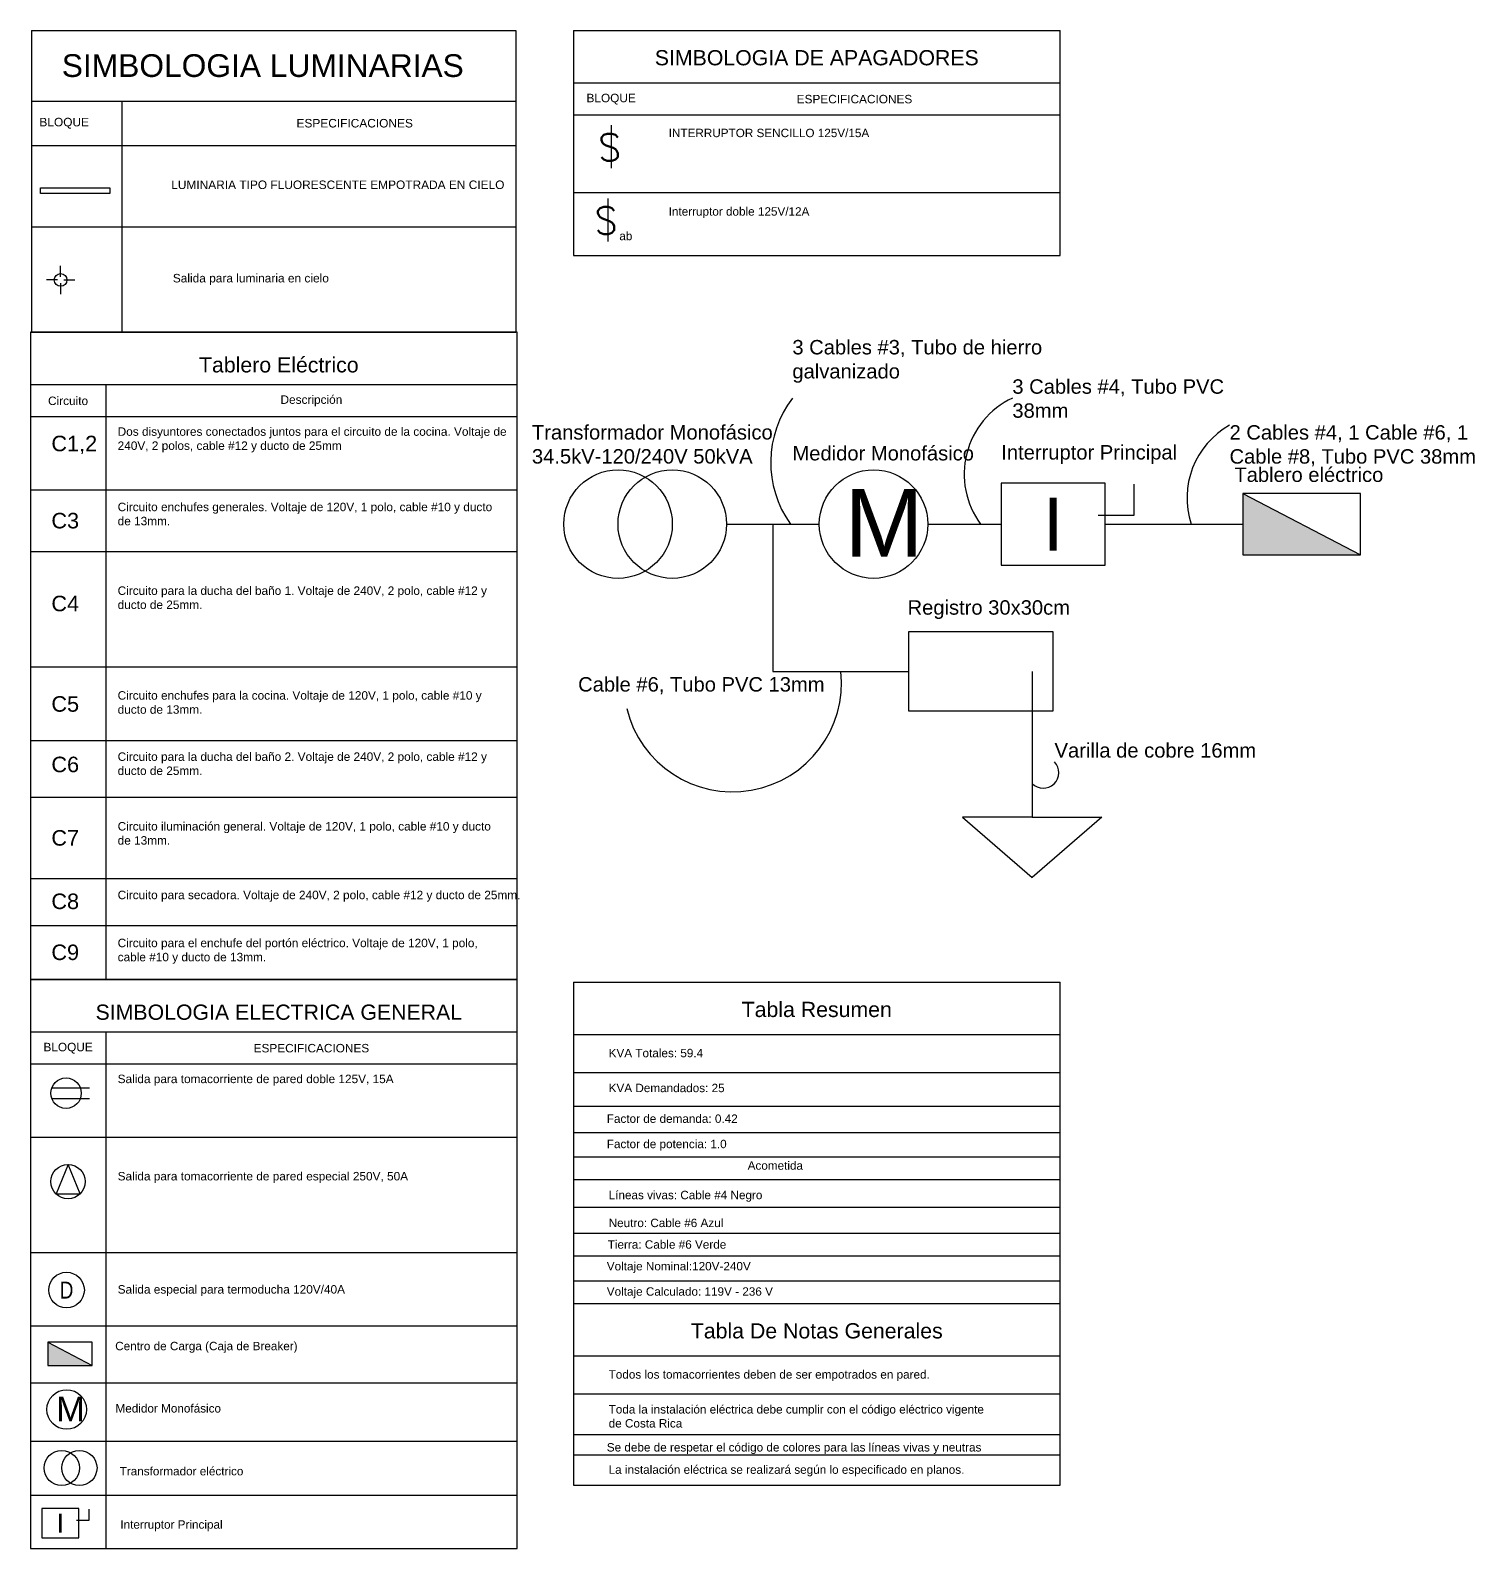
# Model space of a CAD drawing. Header units: metres. Extents: x 68508 to 226087, y -5893 to 20329.
# Drawn here: x 87772 to 106210, y 232 to 19624 of the extents above; entities that cross this region are included whole.
import ezdxf
from ezdxf.enums import TextEntityAlignment as Align

# ---------------------------------------------------------------- set-up
doc = ezdxf.new("R2010")
doc.units = ezdxf.units.M
doc.header["$LTSCALE"] = 0.05
doc.layers.add('0 X VARIOS', color=7, linetype='Continuous')
doc.layers.add('Muros', color=7, linetype='Continuous', lineweight=30)
doc.styles.add('SIMBOLO', font='romans.shx', dxfattribs={"width": 0.7, "oblique": 20})
doc.styles.get("Standard").update_dxf_attribs({"font": 'arial.ttf'})
doc.styles.add('TECNO', font='romans.shx', dxfattribs={"width": 0.7, "oblique": 20})

# ---------------------------------------------------------------- blocks, each defined once
blk = doc.blocks.new('1-100_TOC2')
at = {"linetype": 'Continuous'}
for p, q in [((-0.052, 0.009), (-0.052, 0.382)), ((0.052, 0.009), (0.052, 0.382))]:
    blk.add_line(p, q, dxfattribs=at)
blk.add_circle((0, 0.15), 0.15, dxfattribs=at)
blk = doc.blocks.new('TABLE')
at = {"linetype": 'Continuous'}
blk.add_hatch(color=256, dxfattribs=at).paths.add_polyline_path([(-0.2625, 0.1365), (-0.2625, -0.1365), (0.2625, -0.1365)])
blk.add_line((-0.2625, 0.1365), (0.2625, -0.1365), dxfattribs=at)
blk.add_lwpolyline([(-0.2625, -0.1365), (0.2625, -0.1365), (0.2625, 0.1365), (-0.2625, 0.1365)], close=True, dxfattribs=at)
blk = doc.blocks.new('1-100_TOSP')
at = {"linetype": 'Continuous'}
for p, q in [((0, 0.21), (-0.148, -0.149)), ((0.148, -0.149), (0, 0.21)), ((-0.148, -0.149), (0.148, -0.149))]:
    blk.add_line(p, q, dxfattribs=at)
blk.add_circle((0, 0), 0.21, dxfattribs=at)
blk.add_solid([(-0.148, -0.149), (0.148, -0.149), (0, 0.21), (-0.148, -0.149)], dxfattribs=at)
at = {"color": 2, "width": 0.8}
blk.add_attdef('XX', text='', height=0.25, rotation=360, dxfattribs=at).set_placement((0, -0.396), align=Align.MIDDLE_CENTER)
blk = doc.blocks.new('INTE')
at = {"linetype": 'Continuous'}
blk.add_line((0, 0.1228), (0, -0.1228), dxfattribs=at)
at = {"linetype": 'Continuous', "style": 'SIMBOLO'}
blk.add_text('S', height=0.156, dxfattribs=at).set_placement((-0.0761, -0.0813))
blk = doc.blocks.new('1-100_TV')
at = {"linetype": 'Continuous'}
blk.add_circle((0, 0), 0.21, dxfattribs=at)
at = {"color": 2, "style": 'TECNO', "oblique": 20, "width": 0.8}
blk.add_attdef('TV', text='', height=0.175, dxfattribs=at).set_placement((-0.039, 0), align=Align.MIDDLE_CENTER)
blk = doc.blocks.new('1-100_INT. PRINCIPAL', base_point=(216.9991, 133.5408))
at = {"linetype": 'Continuous'}
for p, q in [((217.1565, 133.7891), (216.8417, 133.7891)), ((216.8417, 133.7891), (216.8417, 133.5408)), ((217.1565, 133.5408), (217.1565, 133.7891)), ((216.8417, 133.5408), (217.1565, 133.5408))]:
    blk.add_line(p, q, dxfattribs=at)
at = {"color": 2, "linetype": 'Continuous'}
for p, q in [((217.2444, 133.6918), (217.2444, 133.7858)), ((217.1354, 133.6918), (217.2444, 133.6918))]:
    blk.add_line(p, q, dxfattribs=at)
blk.add_text('I', height=0.16, dxfattribs=at).set_placement((216.9991, 133.6649), align=Align.MIDDLE_CENTER)

msp = doc.modelspace()

# ---------------------------------------------------------------- hatches: boundary and pattern name
at = {"layer": '0 X VARIOS'}
h = msp.add_hatch(dxfattribs=at)
h.set_pattern_fill('ANGLE', color=256, scale=854.399277)
h.set_pattern_definition([(0, (43958.6, -36338.3), (0, 5968), [4340.35, -1627.63]), (90, (43958.6, -36338.3), (-5968, 4e-13), [4340.35, -1627.63])])
h.paths.add_polyline_path([(101450.753, 9575.77), (100560.742, 9575.77), (99670.732, 9575.77), (100560.742, 8802.23)])

# ---------------------------------------------------------------- linework, layer by layer
for p, q in [((96659.9, 13317.289), (97843.645, 13317.289)), ((97251.772, 13317.289), (97251.772, 11437.258)), ((99229.487, 13317.289), (100166.804, 13317.289)), ((101493.469, 13317.289), (103251.773, 13317.289)), ((97251.772, 11437.258), (98988.642, 11437.258)), ((100560.742, 11437.258), (100560.742, 9575.77)), ((100560.742, 9575.77), (99670.732, 9575.77)), ((99670.732, 9575.77), (100560.742, 8802.23)), ((100560.742, 9575.77), (101450.753, 9575.77)), ((101450.753, 9575.77), (100560.742, 8802.23))]:
    msp.add_line(p, q, dxfattribs=at)
msp.add_lwpolyline([(98988.642, 11945.255), (100826.611, 11945.255), (100826.611, 10929.261), (98988.642, 10929.261)], close=True, dxfattribs=at)
for centre in [(95274.058, 13317.289), (95966.979, 13317.289), (98536.566, 13317.289)]:
    msp.add_circle(centre, 692.921, dxfattribs=at)
for centre, radius, start, end in [((98583.04, 14106.225), 1359.297, 142.8205577, 215.4786776), ((100769.622, 13955.111), 1076.341, 115.3678786, 216.3405711), ((103605.557, 13651.286), 1067.575, 119.4235801, 198.2314459), ((96737.107, 11289.601), 1390.96, 193.656605, 6.0936999), ((100703.889, 10143.264), 198.53, 223.860038, 43.860038)]:
    msp.add_arc(centre, radius, start, end, dxfattribs=at)
at = {"layer": 'Muros'}
for p, q in [((87787.902, 19623.665), (93968.517, 19623.665)), ((87787.902, 19623.665), (87787.902, 18719.822)), ((93968.517, 19623.665), (93968.517, 15770.09)), ((94705.031, 19623.665), (94705.031, 16748.921)), ((100917.663, 16748.921), (100917.663, 19623.665)), ((87787.902, 18719.822), (88944.12, 18719.822)), ((87787.902, 18719.822), (87787.902, 18154.316)), ((88944.12, 18719.822), (93968.517, 18719.822)), ((88944.12, 15770.09), (88944.12, 18719.822)), ((87787.902, 18154.316), (93968.517, 18154.316)), ((87787.902, 18154.316), (87787.902, 15770.09)), ((87787.902, 17112.75), (93968.517, 17112.75)), ((88157.046, 16516.767), (88157.046, 16616.767)), ((88157.046, 16476.2), (88157.046, 16516.767)), ((88075.912, 16435.634), (87975.912, 16435.634)), ((88116.479, 16435.634), (88075.912, 16435.634)), ((88157.046, 16395.067), (88157.046, 16354.5)), ((88157.046, 16354.5), (88157.046, 16254.5)), ((88197.612, 16435.634), (88238.179, 16435.634)), ((88238.179, 16435.634), (88338.179, 16435.634)), ((87787.902, 15770.09), (93968.517, 15770.09)), ((94705.031, 7468.264), (94705.031, 3363.588)), ((100917.663, 3363.588), (100917.663, 7468.264)), ((94705.031, 3363.588), (94705.031, 1042.155)), ((100917.663, 1042.155), (100917.663, 3363.588))]:
    msp.add_line(p, q, dxfattribs=at)
for points in [[(94705.031, 19623.665), (100917.663, 19623.665)], [(94705.031, 18953.331), (100917.663, 18953.331)], [(94705.031, 18546.786), (100917.663, 18546.786)], [(94705.031, 17551.773), (100917.663, 17551.773)], [(94705.031, 16748.921), (100917.663, 16748.921)], [(94705.031, 16748.921), (100917.663, 16748.921)], [(93984.526, 7502.364), (93984.526, 15770.09), (87771.893, 15770.09), (87771.893, 7502.364)], [(87771.893, 15099.755), (93984.526, 15099.755)], [(88734.735, 15099.755), (88734.735, 7502.364)], [(87771.893, 14693.21), (93984.526, 14693.21)], [(87771.893, 13756.666), (93984.526, 13756.666)], [(87771.893, 12967.231), (93984.526, 12967.231)], [(87771.893, 11492.803), (93984.526, 11492.803)], [(87771.893, 10554.617), (93984.526, 10554.617)], [(87771.893, 9828.944), (93984.526, 9828.944)], [(87771.893, 8790.567), (93984.526, 8790.567)], [(87771.893, 8192.884), (93984.526, 8192.884)], [(93984.526, 232.486), (93984.526, 7502.364), (87771.893, 7502.364), (87771.893, 232.486)], [(87771.893, 7502.364), (93984.526, 7502.364)], [(94705.031, 7468.264), (100917.663, 7468.264)], [(87771.893, 6832.03), (93984.526, 6832.03)], [(88734.735, 6832.03), (88734.735, 232.486)], [(94705.031, 6797.929), (100917.663, 6797.93)], [(87771.893, 6425.485), (93984.526, 6425.485)], [(94705.031, 6313.39), (100917.663, 6313.39)], [(94705.031, 5882.353), (100917.663, 5882.353)], [(87771.893, 5488.941), (93984.526, 5488.941)], [(94705.031, 5547.103), (100917.663, 5547.103)], [(94705.031, 5235.798), (100917.663, 5235.798)], [(94705.031, 4948.44), (100917.663, 4948.44)], [(94705.031, 4593.52), (100917.663, 4593.52)], [(94705.031, 4593.52), (100917.663, 4593.52)], [(94705.031, 4261.581), (100917.663, 4261.581)], [(87771.893, 4014.512), (93984.526, 4014.512)], [(94705.031, 3974.224), (100917.663, 3974.224)], [(94705.031, 3650.946), (100917.663, 3650.946)], [(94705.031, 3363.588), (100917.663, 3363.588)], [(94705.031, 3363.588), (100917.663, 3363.588)], [(87771.893, 3076.326), (93984.526, 3076.326)], [(94705.031, 2693.253), (100917.663, 2693.253)], [(87771.893, 2350.654), (93984.526, 2350.654)], [(94705.031, 2208.714), (100917.663, 2208.714)], [(87771.893, 1603.192), (93984.526, 1603.192)], [(94705.031, 1690.845), (100917.663, 1690.845)], [(94705.031, 1429.787), (100917.663, 1429.787)], [(94705.031, 1042.155), (100917.663, 1042.155)], [(87771.893, 913.418), (93984.526, 913.418)], [(87771.893, 232.486), (93984.526, 232.486)]]:
    msp.add_lwpolyline(points, dxfattribs=at)
msp.add_lwpolyline([(87901.082, 17540.686), (87901.082, 17613.187), (88785.592, 17613.187), (88785.592, 17540.686)], close=True, dxfattribs=at)
for centre, radius in [((88157.046, 16435.634), 81.133), ((88235.347, 2009.024), 252.466), ((88172.487, 1262.849), 225.117), ((88397.604, 1262.849), 225.117)]:
    msp.add_circle(centre, radius, dxfattribs=at)

# ---------------------------------------------------------------- block references
at = {"layer": '0 X VARIOS'}
for name, p, xscale, yscale, zscale in [('1-100_INT. PRINCIPAL', (100830.137, 12794.081), 4214.96371641331, 4214.96371641331, 4214.96371641331), ('TABLE', (104002.869, 13317.289), 2861.318642188294, 2861.318642188294, 2861.318642188294)]:
    msp.add_blockref(name, p, dxfattribs=dict(at, xscale=xscale, yscale=yscale, zscale=zscale))
at = {"layer": 'Muros'}
for name, p, xscale, yscale, zscale in [('INTE', (95186.451, 18137.301), 2231.590401911997, 2231.590401911997, 2231.590401911997), ('INTE', (95142.441, 17203.056), 2231.590401911997, 2231.590401911997, 2231.590401911997), ('1-100_TOSP', (88253.314, 4920.621), 1041.306419588286, 1041.306419588286, 1041.306419588286), ('TABLE', (88278.923, 2720.942), 1080.244887775345, 1080.244887775345, 1080.244887775345), ('1-100_INT. PRINCIPAL', (88153.8, 370.018), 1504.453008381033, 1504.453008381033, 1504.453008381033)]:
    msp.add_blockref(name, p, dxfattribs=dict(at, xscale=xscale, yscale=yscale, zscale=zscale))
at = {"layer": 'Muros', "xscale": 1296.293865330413, "yscale": 1296.293865330413, "zscale": 1296.293865330413, "rotation": 270}
msp.add_blockref('1-100_TOC2', (88032.837, 6048.976), dxfattribs=at)
at = {"layer": 'Muros'}
ref = msp.add_blockref('1-100_TV', (88233.619, 3534.917), dxfattribs=dict(at, xscale=1082.245441301182, yscale=1082.245441301182, zscale=1082.245441301182))
ref.add_attrib('TV', 'D', dxfattribs={"layer": '0', "color": 2, "height": 216.449, "width": 0.8}).set_placement((88233.619, 3534.917), align=Align.MIDDLE_CENTER)

# ---------------------------------------------------------------- texts
at = {"layer": '0 X VARIOS', "attachment_point": 1}
for s, width, gutter_width, insert, char_height in [('3 Cables #3, Tubo de hierro galvanizado', 3280.67933, 920.905, (97500.024, 15669.186), 184.18103), ('3 Cables #4, Tubo PVC 38mm', 3280.67933, 920.905, (100308.487, 15166.75), 184.18103), ('Transformador Monofásico 34.5kV-120/240V 50kVA ', 3280.67933, 920.905, (94174.948, 14582.386), 184.18103), ('2 Cables #4, 1 Cable #6, 1 Cable #8, Tubo PVC 38mm ', 3280.67933, 920.905, (103081.098, 14581.157), 184.18103), ('Medidor Monofásico', 3280.67933, 920.905, (97501.167, 14315.163), 184.18103), ('Interruptor Principal', 3280.67933, 920.905, (100166.804, 14326.734), 184.18103), ('Tablero eléctrico', 3280.67933, 920.905, (103142.986, 14040.588), 184.18103), ('M', 239.63876, 4313.825, (98168.015, 13766.146), 862.765), ('Registro 30x30cm', 3280.67933, 920.905, (98970.744, 12345.154), 184.18103), ('Cable #6, Tubo PVC 13mm', 3280.67933, 920.905, (94764.952, 11363.088), 184.18103), ('Varilla de cobre 16mm', 3280.67933, 920.905, (100847.037, 10519.909), 184.18103)]:
    msp.add_mtext_dynamic_manual_height_columns(s, width=width, gutter_width=gutter_width, heights=[0], dxfattribs=dict(at, insert=insert, char_height=char_height))
at = {"layer": 'Muros', "insert": (90738.792, 19171.744), "char_height": 290.00315, "attachment_point": 5}
msp.add_mtext('SIMBOLOGIA LUMINARIAS', dxfattribs=at)
at = {"layer": 'Muros', "attachment_point": 5, "rotation": 0.0000004}
for s, insert, char_height, width in [('SIMBOLOGIA DE APAGADORES', (97811.347, 19273.066), 194.44408, 6212.63289), ('{\\C141;BLOQUE}', (95186.451, 18745.011), 108.02449, 962.84179), ('{\\C141;ESPECIFICACIONES}', (98292.768, 18745.011), 108.02449, 5249.79111), ('Tablero Eléctrico', (90943.481, 15350.492), 194.44408, 6212.63289), ('{\\C141;Circuito}', (88253.314, 14891.435), 108.02449, 962.84179), ('{\\C141;Descripción}', (91359.63, 14891.435), 108.02449, 5249.79111), ('SIMBOLOGIA ELECTRICA GENERAL', (90943.481, 7082.767), 194.44408, 6212.63289), ('Tabla Resumen', (97811.347, 7117.665), 194.44408, 6212.63289), ('{\\C141;BLOQUE}', (88253.314, 6623.71), 108.02449, 962.84179), ('{\\C141;ESPECIFICACIONES}', (91359.63, 6623.71), 108.02449, 5249.79111), ('Tabla De Notas Generales', (97811.347, 3012.989), 194.44408, 6212.63289)]:
    msp.add_mtext(s, dxfattribs=dict(at, insert=insert, char_height=char_height, width=width))
at = {"layer": 'Muros'}
for s, insert, char_height, width, attachment_point in [('BLOQUE', (88203.818, 18437.069), 108.7512, 1350.10069, 5), ('ESPECIFICACIONES', (91912.389, 18437.069), 108.75118, 4694.55816, 5), ('LUMINARIA TIPO FLUORESCENTE EMPOTRADA EN CIELO        ', (89570.159, 17650.682), 108.75118, 4398.35827, 4), ('Salida para luminaria en cielo', (89590.283, 16442.385), 108.75118, 4642.48678, 4)]:
    msp.add_mtext(s, dxfattribs=dict(at, insert=insert, char_height=char_height, width=width, attachment_point=attachment_point))
at = {"layer": 'Muros', "lineweight": 0, "char_height": 107.1078, "width": 4943.96257, "attachment_point": 1}
for s, insert in [('INTERRUPTOR SENCILLO 125V/15A', (95920.675, 18367.087)), ('Interruptor doble 125V/12A', (95920.675, 17364.503)), ('KVA Totales: 59.4', (95154.679, 6615.65)), ('KVA Demandados: 25', (95154.679, 6169.711)), ('Factor de demanda: 0.42', (95130.704, 5777.523)), ('Factor de potencia: 1.0', (95130.704, 5454.246)), ('Acometida', (96928.897, 5178.861)), ('Líneas vivas: Cable #4 Negro', (95154.679, 4802.452)), ('Neutro: Cable #6 Azul', (95154.679, 4446.183)), ('Tierra: Cable #6 Verde', (95142.691, 4170.799)), ('Voltaje Nominal:120V-240V', (95130.677, 3893.34)), ('Voltaje Calculado: 119V - 236 V ', (95130.677, 3570.062)), ('Centro de Carga (Caja de Breaker)', (88854.766, 2873.595)), ('Todos los tomacorrientes deben de ser empotrados en pared.', (95154.679, 2510.974)), ('Medidor Monofásico', (88858.611, 2077.619)), ('Toda la instalación eléctrica debe cumplir con el código eléctrico vigente de Costa Rica', (95154.679, 2065.035)), ('Se debe de respetar el código de colores para las líneas vivas y neutras', (95130.704, 1580.093)), ('Transformador eléctrico', (88911.82, 1275.544)), ('La instalación eléctrica se realizará según lo especificado en planos.', (95154.679, 1295.302)), ('Interruptor Principal', (88920.691, 594.613))]:
    msp.add_mtext(s, dxfattribs=dict(at, insert=insert))
at = {"layer": 'Muros', "attachment_point": 1}
for s, width, gutter_width, insert, char_height in [('ab', 377.23954, 12500, (95290.633, 17050.952), 107.1), ('M', 87.31252, 1571.745, (88101.065, 2172.565), 314.349)]:
    msp.add_mtext_dynamic_manual_height_columns(s, width=width, gutter_width=gutter_width, heights=[0], dxfattribs=dict(at, insert=insert, char_height=char_height))
at = {"layer": 'Muros', "lineweight": 0, "attachment_point": 1, "rotation": 0.0000004}
for s, insert, char_height, width in [('Dos disyuntores conectados juntos para el circuito de la cocina. Voltaje de 240V, 2 polos, cable #12 y ducto de 25mm  ', (88886.188, 14553.673), 108.024489, 4967.20595), ('Circuito enchufes generales. Voltaje de 120V, 1 polo, cable #10 y ducto de 13mm.', (88886.188, 13590.803), 108.02449, 4893.86064), ('Circuito para la ducha del baño 1. Voltaje de 240V, 2 polo, cable #12 y ducto de 25mm.', (88886.188, 12521.719), 108.02449, 4943.96257), ('Circuito enchufes para la cocina. Voltaje de 120V, 1 polo, cable #10 y ducto de 13mm.', (88886.188, 11183.666), 108.02449, 4893.86064), ('Circuito para la ducha del baño 2. Voltaje de 240V, 2 polo, cable #12 y ducto de 25mm.', (88886.188, 10401.722), 108.02449, 4943.96257), ('Circuito iluminación general. Voltaje de 120V, 1 polo, cable #10 y ducto de 13mm.', (88886.188, 9512.059), 108.02449, 4893.86064), ('Circuito para secadora. Voltaje de 240V, 2 polo, cable #12 y ducto de 25mm.', (88886.188, 8635.242), 108.02449, 4943.96257), ('Circuito para el enchufe del portón eléctrico. Voltaje de 120V, 1 polo, cable #10 y ducto de 13mm.', (88886.188, 8022.159), 108.02449, 4893.86064), ('Salida para tomacorriente de pared doble 125V, 15A', (88886.187, 6285.948), 108.02449, 4967.20595), ('Salida para tomacorriente de pared especial 250V, 50A', (88886.187, 5043.428), 108.02449, 4943.96257), ('Salida especial para termoducha 120V/40A', (88886.187, 3597.812), 108.02449, 4943.96257)]:
    msp.add_mtext(s, dxfattribs=dict(at, insert=insert, char_height=char_height, width=width))
at = {"layer": 'Muros', "lineweight": 0, "char_height": 198.3259, "attachment_point": 1, "rotation": 0.0000004}
for s, insert in [('C1,2', (88039.746, 14446.394)), ('C3', (88039.746, 13461.187)), ('C4', (88039.746, 12402.642)), ('C5', (88039.746, 11119.793)), ('C6', (88039.746, 10347.326)), ('C7', (88039.746, 9409.329)), ('C8', (88039.746, 8599.02)), ('C9', (88039.746, 7947.94))]:
    msp.add_mtext_dynamic_manual_height_columns(s, width=5784.93541, gutter_width=22949.181, heights=[0], dxfattribs=dict(at, insert=insert))

doc.saveas('drawing.dxf')
